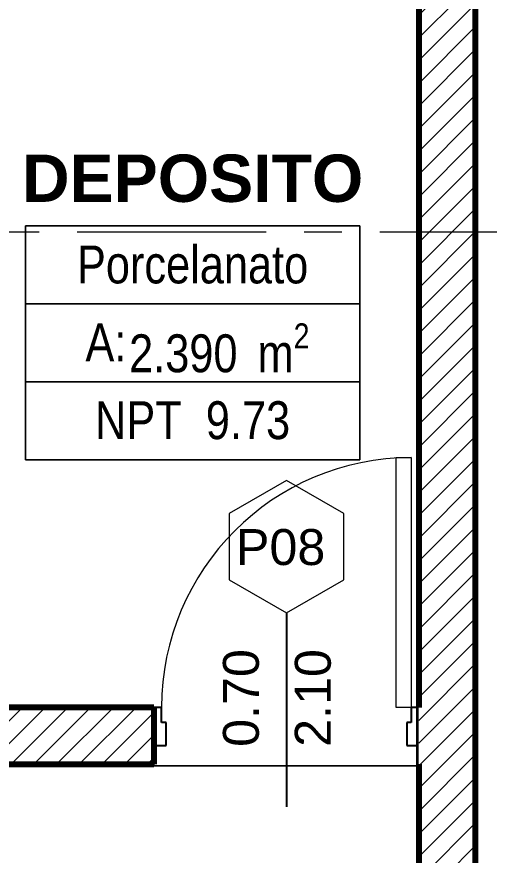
# Model space of a CAD drawing. Header units: inches. Extents: x -19 to 5698, y -728 to 92.
# Drawn here: x 236.707 to 237.956, y 32.76 to 34.975 of the extents above; entities that cross this region are included whole.
import ezdxf

# ---------------------------------------------------------------- set-up
doc = ezdxf.new("R2010")
doc.units = ezdxf.units.IN
doc.header["$MEASUREMENT"] = 0
doc.set_wipeout_variables(frame=1)
doc.linetypes.add('Punto & Raya', pattern=[0.65, 0.5, -0.075, 0, -0.075])
doc.linetypes.add('Wipeout_Contour', pattern=[1, 0, -1])
for name, color, linetype in [('02 _ ARQ _ ZON _ Espacio.3D', 7, 'Continuous'), ('08 _ STR _ EXT _ 07 Losa Aligerada', 7, 'Continuous'), ('Estructura - 04 MURO', 7, 'Continuous'), ('Marcador - Secciones', 7, 'Continuous')]:
    doc.layers.add(name, color=color, linetype=linetype)
doc.styles.add('Estilo_Generado_4', font='swisse.ttf')
doc.styles.add('Estilo_Generado_8', font='arialbd.ttf')
doc.styles.add('Estilo_Generado_9', font='ARIALN.TTF')
pattern_1 = [(45, (185.00004, 1e-08), (-0.030052038, 0.030052038), [])]

msp = doc.modelspace()

# ---------------------------------------------------------------- linework, layer by layer
at = {"layer": '02 _ ARQ _ ZON _ Espacio.3D', "color": 251, "linetype": 'Continuous', "lineweight": 13}
for p, q in [((237.6138, 34.4222), (236.7304, 34.4222)), ((236.7304, 34.4222), (236.7304, 33.8046)), ((236.7304, 34.4222), (237.6138, 34.4222)), ((236.7304, 34.2164), (236.7304, 34.4222)), ((237.6138, 33.8046), (237.6138, 34.4222)), ((237.6138, 34.4222), (237.6138, 34.2164)), ((237.6138, 34.2164), (236.7304, 34.2164)), ((236.7304, 34.2164), (237.6138, 34.2164)), ((236.7304, 34.0105), (236.7304, 34.2164)), ((237.6138, 34.2164), (237.6138, 34.0105)), ((237.6138, 34.0105), (236.7304, 34.0105)), ((236.7304, 34.0105), (237.6138, 34.0105)), ((236.7304, 33.8046), (236.7304, 34.0105)), ((237.6138, 34.0105), (237.6138, 33.8046)), ((236.7304, 33.8046), (237.6138, 33.8046)), ((237.6138, 33.8046), (236.7304, 33.8046))]:
    msp.add_line(p, q, dxfattribs=at)
at = {"layer": '02 _ ARQ _ ZON _ Espacio.3D', "color": 254, "linetype": 'Continuous', "lineweight": 0, "flags": 128}
msp.add_lwpolyline([(229.07, 31), (229.57, 31), (229.57, 29.7499), (235.57, 29.75), (235.57, 30.2), (236.07, 30.2), (236.07, 30.7), (236.42, 30.7), (236.42, 31.8991), (237.7701, 31.8991), (237.7701, 32.9963), (236.4201, 32.9963), (236.4201, 39), (236.07, 39), (236.07, 39.4), (235.67, 39.4), (235.67, 39.7505), (229.57, 39.7505), (229.57, 39), (229.07, 39)], dxfattribs=at)
at = {"layer": '02 _ ARQ _ ZON _ Espacio.3D', "color": 9, "linetype": 'Continuous', "lineweight": 5, "flags": 128}
msp.add_lwpolyline([(236.5701, 33.1463), (237.07, 33.1463), (237.0694, 32.9963), (237.7701, 32.9963), (237.7701, 35.0505), (236.5701, 35.0505)], close=True, dxfattribs=at)
at = {"layer": '08 _ STR _ EXT _ 07 Losa Aligerada', "color": 7, "linetype": 'Continuous', "lineweight": 18, "flags": 128}
msp.add_lwpolyline([(237.92, 29.7), (237.92, 35.2005), (236.57, 35.2005), (236.57, 29.7)], close=True, dxfattribs=at)
at = {"layer": 'Estructura - 04 MURO', "color": 165, "linetype": 'Continuous', "lineweight": 15}
for p, q in [((237.71, 33.15), (237.71, 33.81)), ((237.71, 33.81), (237.75, 33.81)), ((237.75, 33.81), (237.75, 33.15)), ((237.75, 33.15), (237.71, 33.15))]:
    msp.add_line(p, q, dxfattribs=at)
at = {"layer": 'Estructura - 04 MURO', "color": 152, "linetype": 'Continuous', "lineweight": 25}
msp.add_line((237.42, 33.4), (237.42, 32.8875), dxfattribs=at)
at = {"layer": 'Estructura - 04 MURO', "color": 165, "linetype": 'Continuous', "lineweight": 25}
for p, q in [((237.09, 33.11), (237.09, 33.15)), ((237.77, 33.15), (237.75, 33.15)), ((237.75, 33.15), (237.75, 33.11)), ((237.77, 33.05), (237.77, 33.15)), ((237.102, 33.11), (237.09, 33.11)), ((237.102, 33.05), (237.102, 33.11)), ((237.75, 33.11), (237.738, 33.11)), ((237.738, 33.11), (237.738, 33.05)), ((237.738, 33.05), (237.77, 33.05))]:
    msp.add_line(p, q, dxfattribs=at)
at = {"layer": 'Estructura - 04 MURO', "color": 7, "linetype": 'Continuous', "lineweight": 80}
for p, q in [((237.77, 33.15), (237.77, 33.05)), ((237.77, 33.15), (237.77, 33.05)), ((237.77, 33.15), (237.77, 33.05)), ((237.77, 33.05), (237.77, 33)), ((237.77, 33.05), (237.77, 33))]:
    msp.add_line(p, q, dxfattribs=at)
at = {"layer": 'Estructura - 04 MURO', "color": 251, "linetype": 'Continuous', "lineweight": 13, "flags": 128}
msp.add_lwpolyline([(237.42, 33.75), (237.2685, 33.6625), (237.2685, 33.4875), (237.42, 33.4), (237.5716, 33.4875), (237.5716, 33.6625)], close=True, dxfattribs=at)
at = {"layer": 'Estructura - 04 MURO', "color": 165, "linetype": 'Continuous', "lineweight": 15}
msp.add_arc((237.75, 33.15), 0.66, 90, 180, dxfattribs=at)

# ---------------------------------------------------------------- texts
at = {"layer": '02 _ ARQ _ ZON _ Espacio.3D', "color": 251, "lineweight": 25, "attachment_point": 2}
for s, insert, char_height, style in [('\\A1;{\\pqc;\\pt0;\\fArial|b1|i0|c0|p34;DEPOSITO}', (237.1721, 34.6107), 0.125, 'Estilo_Generado_8'), ('\\A1;{\\pqc;\\pt0;\\fArial Narrow|b0|i0|c0|p34;Porcelanato}', (237.1721, 34.3704), 0.1, 'Estilo_Generado_9'), ('\\A1;{\\pqc;\\pt0;\\fArial Narrow|b0|i0|c0|p34;A: }', (236.943, 34.1645), 0.1, 'Estilo_Generado_9'), ('\\A1;{\\pqc;\\pt0,0.3;\\fArial Narrow|b0|i0|c0|p34;2.390\\fArial Narrow|b0|i0|c0|p34;\\A1{\\H.66x;\\S^  ;}\\fArial Narrow|b0|i0|c0|p34; m\\fArial Narrow|b0|i0|c0|p34;\\A1{\\H.66x;\\S2^  ;}}', (237.2427, 34.1649), 0.1, 'Estilo_Generado_9'), ('\\A1;{\\pqc;\\pt0;\\fArial Narrow|b0|i0|c0|p34;NPT  9.73}', (237.1721, 33.959), 0.1, 'Estilo_Generado_9')]:
    msp.add_mtext(s, dxfattribs=dict(at, insert=insert, char_height=char_height, style=style))
at = {"layer": 'Estructura - 04 MURO', "color": 251, "lineweight": 25, "char_height": 0.095, "attachment_point": 7, "style": 'Estilo_Generado_4'}
for s, insert, rotation in [('\\A1;{\\pql;\\pt0;\\fSwis721 Ex BT|b0|i0|c0|p34;P08\\fSwis721 Ex BT|b0|i0|c0|p34;\\fSwis721 Ex BT|b0|i0|c0|p34;\\fSwis721 Ex BT|b0|i0|c0|p34;}', (237.2867, 33.525), 360), ('\\A1;{\\pql;\\pt0;\\fSwis721 Ex BT|b0|i0|c0|p34;0.70\\fSwis721 Ex BT|b0|i0|c0|p34;\\A1{\\H.66x;\\S^  ;}\\fSwis721 Ex BT|b0|i0|c0|p34;\\fSwis721 Ex BT|b0|i0|c0|p34;}', (237.375, 33.046), 90), ('\\A1;{\\pql;\\pt0;\\fSwis721 Ex BT|b0|i0|c0|p34;2.10\\fSwis721 Ex BT|b0|i0|c0|p34;\\A1{\\H.66x;\\S^  ;}\\fSwis721 Ex BT|b0|i0|c0|p34;\\fSwis721 Ex BT|b0|i0|c0|p34;}', (237.565, 33.046), 90)]:
    msp.add_mtext(s, dxfattribs=dict(at, insert=insert, rotation=rotation))

# ---------------------------------------------------------------- next in the draw order: wipeouts: each hides what was drawn before it
at = {"color": 254, "linetype": 'Wipeout_Contour', "lineweight": 0, "ltscale": 6645.128384}
msp.add_wipeout([(237.77, 35.0505), (237.77, 29.85), (237.92, 29.85), (237.92, 35.0505)], dxfattribs=at).dxf.layer = 'Estructura - 04 MURO'
at = {"color": 254, "linetype": 'Wipeout_Contour', "lineweight": 0, "ltscale": 6641.070472}
msp.add_wipeout([(236.5701, 33.15), (236.5701, 33), (237.07, 33), (237.07, 33.15)], dxfattribs=at).dxf.layer = 'Estructura - 04 MURO'

# ---------------------------------------------------------------- next in the draw order: hatches: boundary and pattern name
at = {"layer": 'Estructura - 04 MURO', "linetype": 'Continuous', "lineweight": 5}
h = msp.add_hatch(dxfattribs=at)
h.set_pattern_fill('LADRILLO_COMÚN_0002', color=250, style=0, pattern_type=2)
h.set_pattern_definition(pattern_1)
h.paths.add_polyline_path([(237.77, 35.0505), (237.77, 29.85), (237.92, 29.85), (237.92, 35.0505)])
h = msp.add_hatch(dxfattribs=at)
h.set_pattern_fill('LADRILLO_COMÚN_0002', color=250, style=0, pattern_type=2)
h.set_pattern_definition(pattern_1)
h.paths.add_polyline_path([(236.5701, 33.15), (236.5701, 33), (237.07, 33), (237.07, 33.15)])

# ---------------------------------------------------------------- next in the draw order: linework, layer by layer
at = {"layer": 'Estructura - 04 MURO', "color": 7, "linetype": 'Continuous', "lineweight": 80}
for p, q in [((237.07, 33.15), (237.07, 33.05)), ((237.07, 33.15), (237.07, 33.05)), ((237.07, 33.15), (237.07, 33.05)), ((237.07, 33.05), (237.07, 33)), ((237.07, 33.05), (237.07, 33))]:
    msp.add_line(p, q, dxfattribs=at)
at = {"layer": 'Estructura - 04 MURO', "color": 165, "linetype": 'Continuous', "lineweight": 25}
for p, q in [((237.09, 33.15), (237.07, 33.15)), ((237.07, 33.15), (237.07, 33.05)), ((237.07, 33.05), (237.102, 33.05))]:
    msp.add_line(p, q, dxfattribs=at)
at = {"layer": 'Estructura - 04 MURO', "color": 7, "linetype": 'Continuous', "lineweight": 80, "flags": 128}
for points in [[(237.77, 35.0505), (237.77, 33.15)], [(237.92, 29.7), (237.92, 35.0505)], [(237.07, 33.15), (236.5701, 33.15)], [(236.5701, 33), (237.07, 33)], [(237.77, 33), (237.77, 31.9)]]:
    msp.add_lwpolyline(points, dxfattribs=at)
at = {"layer": 'Marcador - Secciones', "color": 251, "linetype": 'Punto & Raya', "lineweight": 13, "true_color": 0x636466}
msp.add_line((189.6667, 34.4067), (240.9403, 34.4067), dxfattribs=at)

doc.saveas('drawing.dxf')
